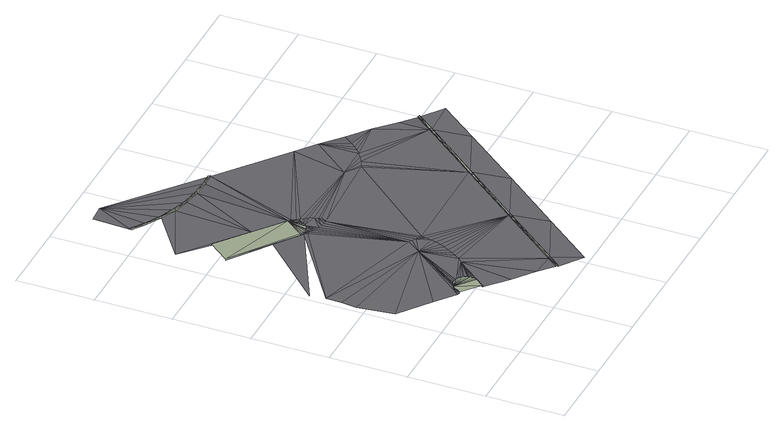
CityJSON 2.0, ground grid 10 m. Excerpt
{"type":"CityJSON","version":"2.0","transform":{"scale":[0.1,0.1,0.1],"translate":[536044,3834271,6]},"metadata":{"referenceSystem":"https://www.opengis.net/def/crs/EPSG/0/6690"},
"CityObjects":{
"road1":{"type":"Road","attributes":{"RoadStructureAttribute.sectionType":"4"},"geometry":[{"type":"MultiSurface","lod":"3","boundaries":[[[0,1,2]],[[3,4,5]],[[6,5,4]],[[7,8,3]],[[4,3,8]],[[6,4,9]],[[9,4,8]],[[9,8,10]],[[8,11,10]],[[9,10,11]],[[12,9,11]],[[11,8,13]],[[12,11,13]],[[14,8,7]],[[15,12,13]],[[13,8,16]],[[17,1,0]],[[18,19,20]],[[15,13,16]],[[16,8,21]],[[22,15,16]],[[18,14,7]],[[7,19,18]],[[21,8,23]],[[22,16,21]],[[24,17,0]],[[25,22,21]],[[23,8,26]],[[27,8,14]],[[26,8,28]],[[29,8,27]],[[25,21,23]],[[30,25,23]],[[0,6,9]],[[28,8,31]],[[32,8,29]],[[33,24,0]],[[31,8,34]],[[35,8,32]],[[34,8,36]],[[36,8,35]],[[30,23,26]],[[37,30,26]],[[14,18,38]],[[38,27,14]],[[37,26,28]],[[38,39,27]],[[40,37,28]],[[39,29,27]],[[41,40,28]],[[0,9,12]],[[39,32,29]],[[41,28,31]],[[39,42,32]],[[41,31,34]],[[42,35,32]],[[43,41,34]],[[42,44,35]],[[43,34,36]],[[44,45,35]],[[45,43,36]],[[45,36,35]],[[0,12,15]],[[2,6,0]],[[0,15,22]],[[46,30,37]],[[0,22,25]],[[46,37,40]],[[46,39,38]],[[46,20,47]],[[0,25,30]],[[48,49,33]],[[46,40,41]],[[46,42,39]],[[46,41,43]],[[46,44,42]],[[46,43,45]],[[46,45,44]],[[18,20,46]],[[38,18,46]],[[50,0,30]],[[47,51,46]],[[52,53,54]],[[30,46,50]],[[55,49,56]],[[33,0,57]],[[56,53,52]],[[58,59,60]],[[53,61,54]],[[33,57,48]],[[46,51,62]],[[63,64,65]],[[51,64,62]],[[66,67,68]],[[50,69,0]],[[50,46,62]],[[66,63,65]],[[69,70,0]],[[65,67,66]],[[64,63,62]],[[0,70,71]],[[66,68,72]],[[72,68,73]],[[0,71,74]],[[75,76,0]],[[77,54,78]],[[79,57,0]],[[0,74,75]],[[78,54,61]],[[80,79,0]],[[81,80,0]],[[82,83,84]],[[85,86,83]],[[56,49,53]],[[86,87,88]],[[89,59,58]],[[60,77,90]],[[82,91,83]],[[0,76,81]],[[85,83,91]],[[49,92,53]],[[92,93,61]],[[61,53,92]],[[86,85,87]],[[94,92,49]],[[95,48,57]],[[92,94,93]],[[94,96,93]],[[49,48,94]],[[59,89,97]],[[98,95,57]],[[58,60,90]],[[94,99,96]],[[48,99,94]],[[99,100,96]],[[81,101,80]],[[102,98,57]],[[48,95,99]],[[97,91,82]],[[73,103,72]],[[78,61,93]],[[88,104,105]],[[106,80,101]],[[99,107,100]],[[108,102,57]],[[95,107,99]],[[66,109,63]],[[107,110,100]],[[85,111,87]],[[72,109,66]],[[78,93,96]],[[101,112,106]],[[113,108,57]],[[95,114,107]],[[90,77,78]],[[107,114,110]],[[115,79,80]],[[78,96,100]],[[97,116,91]],[[95,98,114]],[[114,117,110]],[[85,91,116]],[[118,113,57]],[[78,100,110]],[[98,119,114]],[[88,87,104]],[[90,120,58]],[[115,80,106]],[[114,119,117]],[[115,118,57]],[[119,121,117]],[[98,102,119]],[[78,110,117]],[[57,79,115]],[[122,85,116]],[[115,106,112]],[[102,123,119]],[[119,123,121]],[[85,122,111]],[[123,124,121]],[[78,117,121]],[[102,108,123]],[[123,125,124]],[[108,125,123]],[[78,121,124]],[[125,126,124]],[[87,111,104]],[[78,124,126]],[[125,127,126]],[[69,50,128]],[[127,129,126]],[[130,89,58]],[[78,126,129]],[[89,116,97]],[[127,131,129]],[[131,132,129]],[[133,122,116]],[[78,129,132]],[[50,62,128]],[[70,69,128]],[[108,134,125]],[[122,135,111]],[[131,136,132]],[[137,127,125]],[[90,78,138]],[[78,132,139]],[[136,139,132]],[[140,90,138]],[[134,108,113]],[[78,141,138]],[[78,139,142]],[[136,143,139]],[[78,144,141]],[[143,142,139]],[[140,138,141]],[[78,142,144]],[[145,131,127]],[[146,140,141]],[[90,140,120]],[[143,147,142]],[[147,144,142]],[[146,141,144]],[[147,146,144]],[[71,70,128]],[[148,136,131]],[[149,140,146]],[[89,150,116]],[[149,120,140]],[[149,146,147]],[[148,143,136]],[[151,147,143]],[[62,63,152]],[[109,152,63]],[[134,137,125]],[[151,149,147]],[[137,145,127]],[[145,148,131]],[[148,151,143]],[[74,71,128]],[[104,111,135]],[[113,118,153]],[[153,118,115]],[[133,116,150]],[[75,74,128]],[[154,130,58]],[[154,58,120]],[[135,122,133]],[[113,153,134]],[[76,75,128]],[[115,155,153]],[[81,76,128]],[[101,81,128]],[[112,101,128]],[[130,150,89]],[[156,133,150]],[[133,157,135]],[[104,135,157]],[[130,158,150]],[[159,72,103]],[[62,152,128]],[[156,150,158]],[[160,115,112]],[[72,159,109]],[[133,156,157]],[[104,157,161]],[[154,158,130]],[[156,161,157]],[[154,162,158]],[[156,158,162]],[[163,164,104]],[[165,166,120]],[[167,149,151]],[[120,166,154]],[[120,149,165]],[[168,156,162]],[[156,168,161]],[[104,161,163]],[[166,162,154]],[[169,168,162]],[[168,163,161]],[[148,145,170]],[[155,115,170]],[[166,171,162]],[[145,137,170]],[[137,134,170]],[[167,165,149]],[[160,170,115]],[[134,153,170]],[[153,155,170]],[[103,172,159]],[[169,162,171]],[[168,169,163]],[[109,173,152]],[[173,109,159]],[[112,128,174]],[[175,169,171]],[[165,171,166]],[[164,163,169]],[[151,148,167]],[[169,175,164]],[[171,176,175]],[[171,165,176]],[[172,177,159]],[[128,152,178]],[[173,178,152]],[[160,112,174]],[[167,148,170]],[[128,178,174]],[[173,159,177]],[[179,180,170]],[[170,160,179]],[[180,181,170]],[[179,160,174]],[[181,182,170]],[[180,179,174]],[[182,183,170]],[[170,183,167]],[[172,184,177]],[[173,185,178]],[[177,185,173]],[[182,186,183]],[[186,187,183]],[[187,188,183]],[[184,189,177]],[[174,178,190]],[[188,191,183]],[[180,174,192]],[[181,180,192]],[[186,182,193]],[[182,181,192]],[[187,186,193]],[[193,191,188]],[[188,187,193]],[[174,190,192]],[[190,178,185]],[[185,177,189]],[[193,182,192]],[[194,193,192]],[[185,195,190]],[[189,195,185]],[[192,196,194]],[[192,190,197]],[[195,197,190]],[[198,199,189]],[[192,197,196]],[[189,199,195]],[[189,184,198]]],"semantics":{"surfaces":[{"type":"TrafficArea","function":"1020"},{"type":"AuxiliaryTrafficArea","function":"3000"},{"type":"AuxiliaryTrafficArea","function":"2000"},{"type":"TrafficArea","function":"2000"}],"values":[0,1,0,1,1,0,1,1,1,1,1,1,1,1,1,1,0,0,1,1,1,1,1,1,1,0,1,1,1,1,1,1,1,0,1,1,0,1,1,1,1,1,1,1,1,1,1,1,1,1,0,1,1,1,1,1,1,1,1,1,1,1,0,0,0,0,0,0,0,0,0,0,0,0,0,0,0,0,0,0,0,0,1,0,0,0,0,0,1,0,0,2,0,2,0,0,2,0,2,2,0,2,3,0,0,1,0,0,1,0,0,2,2,0,2,0,1,2,0,2,0,1,1,2,0,0,1,1,0,0,0,0,1,0,1,0,0,0,2,3,1,3,0,1,0,0,2,1,2,2,1,0,0,0,1,1,0,1,2,0,1,2,0,1,0,3,0,0,1,0,1,0,1,0,2,0,0,1,2,1,1,0,1,0,1,1,3,1,1,0,1,0,1,2,1,1,2,1,0,0,0,2,1,0,1,1,1,1,0,1,1,1,1,1,1,1,0,1,0,1,1,1,1,0,0,0,2,0,0,0,0,2,2,0,0,0,0,0,0,3,0,0,2,0,0,0,2,0,0,0,0,0,0,2,2,2,3,2,3,2,2,0,2,2,3,2,2,2,2,3,0,0,0,0,2,2,3,2,2,2,0,0,2,0,0,0,0,0,0,3,2,2,2,2,0,2,2,2,0,2,2,2,3,2,2,0,0,2,2,0,0,0,0,0,0,0,0,3,2,2,0,0,0,3,2,0,0,0,0,0,0,0,0,2,2,2,0,0,2,2,0,2,2,3,2,2,3]}}]}
},
"vertices":[
[139,190,10],[12,164,8],[50,133,10],[78,111,12],[86,122,10],[78,111,10],[76,112,10],[101,92,12],[86,122,12],[88,124,10],[88,124,12],[91,125,12],[91,125,10],[93,126,12],[110,103,12],[93,126,10],[96,127,12],[8,212,7],[110,103,10],[101,92,10],[103,91,10],[99,126,12],[96,127,10],[102,126,12],[10,232,7],[99,126,10],[104,125,12],[111,105,12],[107,123,12],[112,108,12],[102,126,10],[109,121,12],[112,111,12],[10,252,7],[110,119,12],[112,113,12],[112,116,12],[104,125,10],[111,105,10],[112,108,10],[107,123,10],[109,121,10],[112,111,10],[110,119,10],[112,113,10],[112,116,10],[139,136,10],[130,68,9],[124,325,8],[120,328,8],[144,141,10],[157,47,9],[37,392,6],[118,332,7],[37,392,8],[7,272,7],[87,353,8],[153,208,10],[101,387,8],[24,450,7],[58,419,7],[118,332,9],[189,46,8],[189,46,10],[177,31,8],[177,31,10],[191,45,10],[178,29,10],[178,29,8],[148,147,10],[152,153,10],[156,159,10],[191,45,8],[206,7,9],[159,166,10],[162,172,10],[165,179,10],[58,419,9],[136,356,10],[157,206,10],[161,203,10],[167,186,10],[69,506,6],[51,518,8],[51,518,6],[70,507,8],[52,520,8],[70,507,6],[52,520,6],[108,487,6],[136,356,8],[69,506,8],[120,331,7],[120,331,9],[123,330,7],[128,323,8],[123,330,9],[88,496,6],[133,321,8],[126,329,7],[126,329,9],[168,193,10],[137,320,8],[259,73,9],[76,570,7],[53,568,7],[166,201,10],[129,329,7],[141,318,8],[254,123,10],[129,329,9],[89,497,6],[169,199,10],[146,317,8],[131,330,7],[155,315,8],[88,496,8],[131,330,9],[151,316,8],[134,331,8],[139,356,8],[134,331,10],[89,497,8],[136,333,8],[136,333,10],[138,335,8],[138,335,10],[139,338,8],[252,124,8],[139,338,10],[129,481,6],[140,341,8],[140,341,10],[109,489,8],[156,331,8],[109,489,6],[141,343,8],[154,336,8],[138,354,10],[141,343,10],[138,354,8],[139,352,10],[141,346,10],[141,346,8],[140,349,10],[151,340,8],[139,352,8],[140,349,8],[148,345,8],[142,354,8],[108,487,8],[145,349,8],[252,124,10],[158,326,8],[151,478,6],[160,322,8],[129,483,8],[129,483,6],[129,481,8],[254,123,8],[273,321,10],[151,480,6],[151,478,8],[172,478,7],[186,479,7],[188,477,7],[172,476,7],[272,407,9],[151,480,8],[172,478,9],[255,335,10],[172,476,9],[322,151,9],[317,201,10],[315,202,8],[186,479,9],[188,477,9],[317,201,8],[315,202,10],[276,323,10],[283,326,10],[290,330,10],[297,335,10],[297,386,10],[384,228,9],[380,278,10],[303,340,10],[308,345,10],[313,351,10],[380,278,8],[378,280,10],[324,364,9],[378,280,8],[351,342,9],[378,319,8],[399,302,9],[397,303,7],[397,303,9],[426,280,8],[399,302,7]
]}
